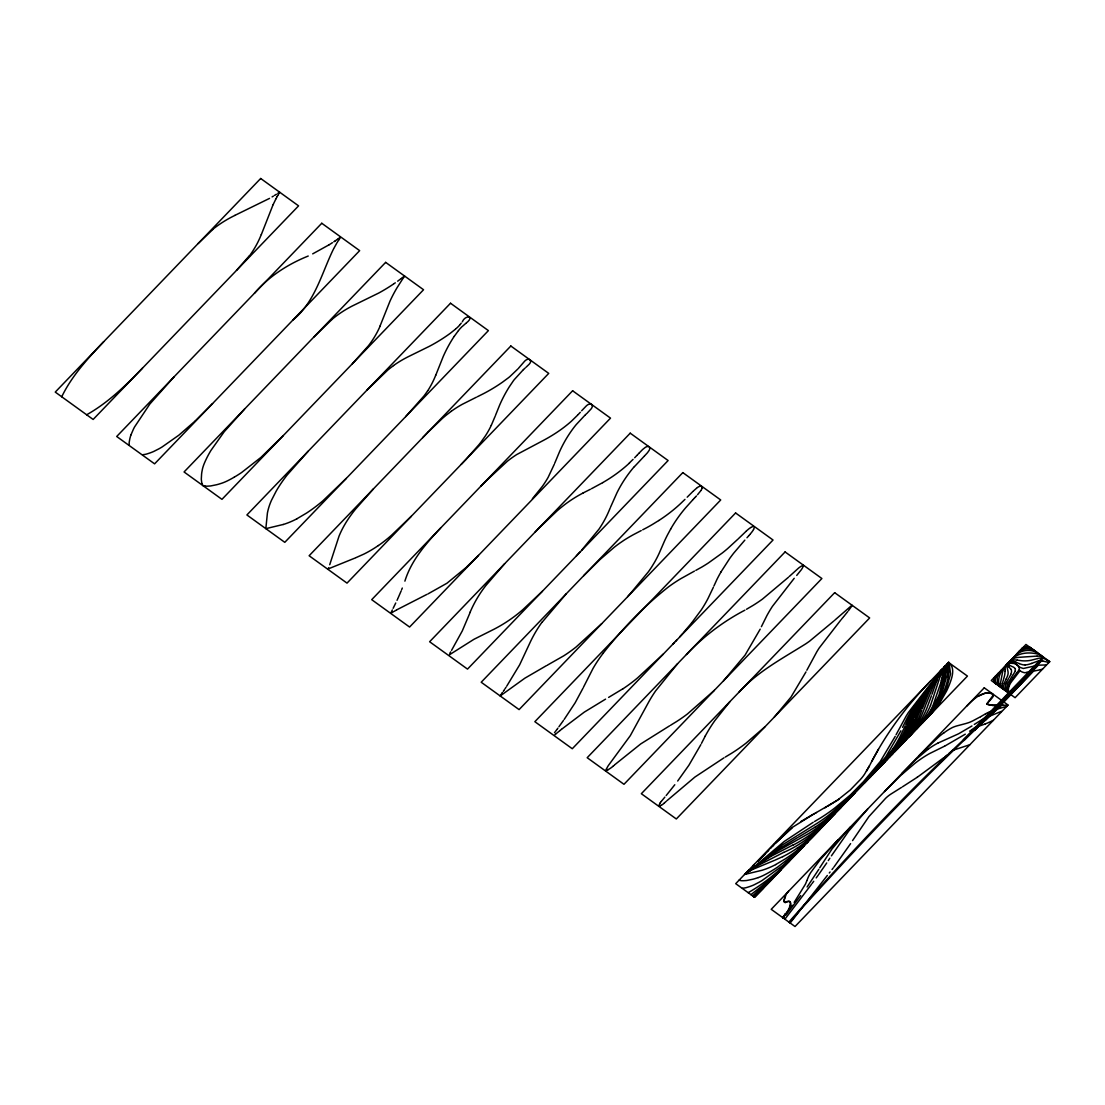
<?xml version="1.0" encoding="UTF-8"?>
<svg xmlns="http://www.w3.org/2000/svg" width="1105" height="1105" viewBox="0 0 1105 1105"><rect width="100%" height="100%" fill="white"/><g stroke="black" fill="none" stroke-linecap="round" stroke-linejoin="round"><path stroke-width="1.5" d="M1000.439 683.484L1000.439 683.65A9.254 7.915 -17.9 0 0 1000.826 686.108M1000.439 683.387L1002.58 672.089A21.658 18.523 -17.9 0 1 1007.166 663.829M1005.039 671.315L1005.136 669.699M1005.025 671.785L1004.984 672.393A29.614 25.332 -17.9 0 1 1004.376 676.398L1003.464 679.603M1006.213 678.898L1007.166 676.812A16.851 14.406 -17.9 0 0 1008.078 673.746L1008.078 673.511A12.183 10.415 -17.9 0 0 1007.705 670.183L1006.821 665.804L1008.092 663.041M944.333 673.76L944.651 671.633A22.431 19.186 -17.9 0 0 944.844 669.147L944.706 668.276A3.978 3.412 -17.9 0 0 944.568 667.821L944.195 666.881M944.292 674.036L938.988 695.059L930.396 712.476A84.519 72.295 -17.9 0 1 920.562 724.797M948.283 662.848L948.422 665.307L944.955 668.801A25.622 21.92 -17.9 0 1 943.38 671.011L941.819 678.221M1002.359 683.608L1003.23 680.362M948.256 676.992C944.968 692.863 936.902 707.587 925.824 719.369M944.153 667.102L944.126 667.158A8.467 7.238 -17.9 0 1 943.85 668.097L943.822 668.166A12.638 10.815 -17.9 0 1 943.242 669.409L943.117 669.644A23.108 19.766 -17.9 0 1 941.902 671.536L941.847 671.605M784.771 897.315L784.177 900.036L786.277 894.138A15.581 13.329 -17.9 0 1 786.953 893.158L788.556 891.293M941.391 680.141L941.764 678.456M941.336 680.376L940.728 682.931M940.645 683.263L932.91 705.777A80.955 69.242 -17.9 0 1 930.065 711.164L927.813 714.852A74.159 63.441 -17.9 0 1 925.175 718.761A101.218 86.577 -17.9 0 1 916.639 728.899M942.137 669.492L942.137 669.492A18.923 16.188 -17.9 0 1 941.999 669.975L941.115 672.973M1008.948 662.71L1009.279 665.113L1012.07 666.55A6.782 5.801 -17.9 0 1 1015.081 668.525M1004.141 683.871L1004.1 683.995A16.465 14.075 -17.9 0 0 1003.893 684.81L1003.851 685.031A9.144 7.832 -17.9 0 0 1004.017 688.733M940.949 673.594L940.106 676.509M939.927 677.13L930.52 705.418M940.466 675.266L946.557 667.807M659.119 805.421L658.953 806.277L659.809 805.932M659.146 805.338L659.229 805.062A14.406 12.321 -17.9 0 1 659.519 804.247A8.605 7.362 -17.9 0 1 660.293 802.769M1004.252 683.498L1004.749 682.116A28.509 24.393 -17.9 0 1 1005.053 681.371L1006.144 679.036M329.718 564.696L339.042 536.132A98.469 84.229 -17.9 0 1 345.105 524.005L346.155 522.237A132.973 113.746 -17.9 0 1 355.589 509.074L373.393 488.921M931.971 694.258L935.521 684.216M328.309 568.771L328.682 567.694M328.268 568.895L354.926 558.094M931.446 695.791L926.957 707.946A107.434 91.895 -17.9 0 1 910.354 735.35M130.956 434.873L133.456 429.113A96.536 82.571 -17.9 0 1 134.52 427.027L149.824 404.057L174.107 376.791M782.589 917.537C786.58 915.617 795.932 897.288 786.304 902.136M404.886 581.147C411.295 560.359 425.95 543.619 440.563 528.08M925.99 704.23L934.885 681.978M925.631 705.225L922.868 712.38A103.511 88.538 -17.9 0 1 910.879 733.927M922.33 708.65L930.3 689.037L937.537 676.591M921.805 710.073C916.584 726.261 906.376 740.212 894.387 752.049M916.763 715.17L921.957 702.297A149.686 128.028 -17.9 0 1 932.882 682.213L938.449 674.865A23.481 20.083 -17.9 0 1 939.043 674.216L939.885 673.332A18.426 15.76 -17.9 0 1 940.507 672.738L944.513 669.188M935.548 684.133L936.032 682.904M936.902 680.694L937.648 678.815M936.75 681.094L936.28 682.296M916.377 716.164L914.429 721.123A100.431 85.9 -17.9 0 1 906.666 736.275L906.432 736.483A103.027 88.124 -17.9 0 1 902.592 741.911L884.497 762.284M806.954 880.464L808.059 877.674A41.12 35.18 -17.9 0 1 809.482 874.718L809.799 874.138A45.374 38.813 -17.9 0 1 810.808 872.439L820.076 859.87L837.894 840.007M806.871 880.644L805.959 882.936A39.172 33.509 -17.9 0 1 805.365 884.262L794.164 902.384M495.399 415.604L499.584 405.245A147.987 126.578 -17.9 0 1 509.17 387.012L513.19 381.073A82.102 70.223 -17.9 0 1 514.184 379.733L523.397 369.636M914.429 717.684L918.421 707.822A147.987 126.578 -17.9 0 1 928.007 689.589L932.026 683.65A82.102 70.223 -17.9 0 1 933.021 682.31L938.905 673.249A21.451 18.357 -17.9 0 0 939.195 672.848L939.347 672.614M402.303 588.04L401.626 589.725M1006.061 683.415L1006.489 682.393M495.012 416.585L491.297 425.315M913.849 719.162L910.133 727.905A94.892 81.176 -17.9 0 1 904.166 738.596L899.884 744.604A130.984 112.033 -17.9 0 1 897.826 747.229L886.293 760.364M1007.525 684.119L1006.586 689.244L1008.313 692.794M401.156 590.926L397.662 598.979M554.682 463.299L559.641 451.475A144.216 123.359 -17.9 0 1 565.553 439.997L566.119 439.044A128.622 110.017 -17.9 0 1 570.884 431.654L572.335 429.61A102.834 87.958 -17.9 0 1 576.244 424.569L584.904 415.273M911.68 721.192L916.639 709.382A144.216 123.359 -17.9 0 1 922.537 697.89L923.117 696.937A128.622 110.017 -17.9 0 1 927.869 689.548L929.333 687.503A102.834 87.958 -17.9 0 1 933.242 682.462L935.99 679.299L935.313 680.238M554.323 464.211L548.149 477.332A103.027 88.124 -17.9 0 1 542.334 486.393L532.417 498.742M911.307 722.104L905.147 735.226M261.36 234.495L272.99 204.936M435.729 375.299L443.243 356.473A149.686 128.028 -17.9 0 1 454.169 336.39M938.932 675.707L936.197 679.451M470.302 612.032L462.291 630.9L451.558 650.348M610.526 507.195L616.894 492.941A131.799 112.724 -17.9 0 1 634.353 466.559M909.47 723.153L915.838 708.899M936.957 677.614L941.653 671.881M939.001 675.528L940.521 672.033M380.037 326.058L389.954 301.237A153.692 131.467 -17.9 0 1 397.026 287.77L402.372 279.399M610.181 508.038L608.731 511.449A114.188 97.682 -17.9 0 1 598.951 529.185L581.603 550.235M909.111 724.01L907.675 727.408A114.188 97.682 -17.9 0 1 897.895 745.143L880.547 766.193M61.728 396.778C71.811 375.88 87.806 358.503 103.608 341.804M941.101 670.735L941.488 669.892M941.004 670.97L940.562 671.951M713.927 586.009L716.938 579.448A141.219 120.79 -17.9 0 1 721.013 571.92M905.769 724.59L908.78 718.029M273.115 204.646L275.932 198.872M713.36 587.308L708.112 598.288A132.559 113.387 -17.9 0 1 701.233 609.974L691.578 622.999M905.188 725.888L899.953 736.869A132.559 113.387 -17.9 0 1 893.061 748.568M1006.503 682.351L1008.52 678.553M934.374 683.097L936.018 679.561M606.037 769.743L606.521 768.776M397.413 599.504L397.026 600.319M583.523 687.13L592.957 668.58A147.683 126.329 -17.9 0 1 603.15 653.248M902.564 727.366L907.633 717.2A148.222 126.785 -17.9 0 1 913.117 708.015L936.46 677.31M761.386 626.701L766.925 615.554A148.222 126.785 -17.9 0 1 772.409 606.369L794.219 578.302M583.053 688.097L575.153 702.794L564.199 719.41M395.742 602.999L393.145 608.303M760.199 629.146L745.074 655.127L723.499 680.832M900.907 730.792L885.782 756.773L864.207 782.478M391.612 611.438L392.344 609.96M391.446 611.783L390.797 613.054M783.058 917.868L785.199 913.573M606.576 768.666L607.64 766.69A25.042 21.423 -17.9 0 1 609.048 764.591L630.32 735.64L648.939 701.578A140.584 120.252 -17.9 0 1 655.583 690.957L677.517 663.787M701.495 743.347L705.225 736.11M700.86 744.618L688.898 765.24L677.683 781.014M806.843 670.238L816.871 651.701A159.769 136.661 -17.9 0 1 819.136 648.069L840.974 619.836M896.086 734.701L906.114 716.178A159.769 136.661 -17.9 0 1 908.379 712.532L929.858 684.713M276.015 198.707L277.175 196.552M333.71 248.639L336.624 243.432M805.973 671.909L791.014 697.062L774.301 717.076M895.216 736.372L880.257 761.525L863.544 781.553M931.225 685.114L935.162 680.404M333.503 249.026C321.721 272.976 315.16 301.845 293.046 319.898M869.87 765.061C885.658 733.996 906.639 705.722 930.866 680.749M933.573 682.517L940.452 673.912M937.233 677.158L938.822 674.188M871.983 760.986L878.447 749.301M277.742 195.502L278.653 193.817M277.687 195.585L277.217 196.469M938.325 675.1L940.838 670.514M936.86 676.619L940.811 670.859A16.92 14.476 -17.9 0 0 941.405 669.782M278.709 193.707L279.634 192.173L278.557 192.905M939.775 672.406L940.245 671.564M940.189 671.66L939.029 673.097M670.652 529.102L667.586 534.737A147.587 126.246 -17.9 0 0 664.326 541.45L659.174 553.274A141.329 120.887 -17.9 0 1 656.95 557.845L655.555 560.456A113.801 97.337 -17.9 0 1 654.464 562.39L651.881 566.644A125.017 106.936 -17.9 0 1 648.4 571.768L629.449 594.642M337.122 242.589L338.821 239.84M819.717 867.798L831.982 848.985L850.505 826.885M720.999 571.92L729.756 558.398A163.416 139.782 -17.9 0 1 733.679 553.177L744.853 540.124M1009.141 677.503L1010.384 675.293A19.047 16.285 -17.9 0 0 1010.799 674.451M449.818 653.317L450.674 651.881M818.805 869.359L807.106 886.997M866.486 771.166L869.524 765.71L864.552 774.191M937.731 675.155L938.684 673.622M940.065 671.509L939.43 672.489M339.401 238.942L340.312 237.244M339.525 238.749L338.876 239.757M852.563 840.615L868.875 816.65L885.547 798.376A31.575 27.003 -17.9 0 1 890.671 794.233L901.39 787.492M789.536 906.97L790.669 904.166L790.255 902.039L788.956 901.321L784.343 901.929C784.633 897.702 782.948 902.592 785.42 902.702M789.647 922.634L801.291 908.655A255.587 218.624 -17.9 0 0 805.573 904.083C868.129 835.214 932.606 767.947 1001.517 705.404M831.416 855.85L848.737 831.071L867.632 809.067M850.601 843.64L833.944 867.038M700.984 490.496L697.545 494.709M939.084 673.028L940.355 671.067M506.767 686.095L519.654 664.809L530.552 641.494A140.183 119.92 -17.9 0 1 541.906 622.322M829.855 858.226L828.294 860.588M504.971 688.816L506.049 687.2M504.446 689.63L503.839 690.515M454.21 336.403L458.395 330.671M826.733 862.95L818.805 874.359M1012.788 675.169L1013.851 673.539A13.937 11.92 -17.9 0 0 1015.233 670.956M893.047 748.555L883.42 761.594M1012.539 675.542L1008.161 682.697A26.852 22.97 -17.9 0 0 1007.539 684.092M503.258 691.371L503.645 690.818M660.307 802.769L660.555 802.396A25.166 21.534 -17.9 0 1 661.108 801.678L661.232 801.512M501.974 693.277L500.441 695.377A2.376 2.03 -17.9 0 0 500.137 695.915A2.376 2.03 -17.9 0 0 500.648 695.611L524.889 678.166L546.588 665.555M501.877 693.415L502.388 692.669M864.207 774.688L863.861 775.185A42.031 35.954 -17.9 0 1 859.994 779.909L851.071 789.163A56.811 48.592 -17.9 0 1 850.27 789.978L837.41 800.255L815.822 812.852M1012.981 677.973C1009.956 682.338 1005.495 688.829 1009.639 693.747M1013.078 677.848L1016.448 673.277M563.44 720.488L558.937 726.717M782.893 917.744L790.186 907.771M402.69 278.985L402.897 278.695A21.451 18.357 -17.9 0 0 403.173 278.294L404.596 276.057L402.317 277.673A21.451 18.357 -17.9 0 0 401.902 277.99L401.488 278.322M818.253 875.132L816.208 877.909M556.989 729.383L557.901 728.14M541.989 622.377L566.271 593.786M556.671 729.825L554.489 732.712M966.585 706.192C973.215 699.576 982.359 690.073 992.428 693.926L993.16 695.252L986.779 703.968L993.036 705.598L1007.912 705.156M792.064 905.257L790.6 907.219M813.722 881.279L811.899 883.724M808.39 888.392L811.181 884.663M798.583 898.365L800.697 895.561M807.962 888.945L784.895 919.194M785.862 915.147L798.169 898.904M603.137 653.248C622.391 628.662 644.27 605.871 668.87 586.603A132.559 113.387 -17.9 0 1 680.901 578.633L694.465 571.092M784.08 917.495L783.528 918.214M790.158 923.007L827.327 875.45M1016.559 673.138L1019.017 669.989M249.205 255.959L236.539 270.352M910.727 733.844L896.887 749.452M833.17 868.033L832.01 869.524M674.796 784.743L666.191 795.517M848.474 610.678L851.568 606.383A16.92 14.476 -17.9 0 0 852.162 605.319A16.92 14.476 -17.9 0 0 851.057 606.023L834.855 620.112M937.261 675.721L933.076 680.901M847.673 611.687L843.833 616.438M830.062 871.997L829.289 872.978M462.332 321.804C465.509 314.331 475.122 316.251 466.255 322.978M661.356 801.36L664.865 797.106M943.601 670.97L942.22 672.434M788.873 922.067C855.602 846.25 925.589 773.058 1000.688 705.432M458.506 330.533L459.735 329.041A23.481 20.083 -17.9 0 1 460.329 328.392L461.186 327.508A18.426 15.76 -17.9 0 1 461.793 326.914L461.918 326.804M691.55 623.04L683.152 632.972M883.392 761.621L874.98 771.552M461.255 323.143L460.136 324.511M934.885 679.948L933.021 682.31A153.692 131.467 -17.9 0 0 925.962 695.791L916.045 720.612A96.37 82.433 -17.9 0 1 904.442 740.378L889.414 757.215M750.516 533.701L751.552 532.43A25.622 21.92 -17.9 0 0 753.044 530.372A14.627 12.514 -17.9 0 0 753.486 529.585M843.46 616.88L841.679 618.993M932.703 681.357L930.562 683.885M997.594 674.009L997.76 673.815A12.39 10.594 -17.9 0 1 998.216 673.304M942.054 672.641L938.684 676.495M750.143 534.143L748.941 535.552M459.915 324.773L459.514 325.257A18.426 15.76 -17.9 0 1 458.948 325.892L458.092 326.776A23.481 20.083 -17.9 0 1 457.456 327.398L455.578 329.069M528.162 359.277A3.536 3.025 -17.9 0 0 526.463 359.76A8.73 7.473 -17.9 0 0 524.543 361.307L518.549 368.227M796.705 575.429L801.194 569.89A23.108 19.766 -17.9 0 0 802.327 568.15L802.534 567.763A12.638 10.815 -17.9 0 0 803.086 566.589L803.142 566.451A8.467 7.238 -17.9 0 0 803.446 565.456L803.28 565.304A8.467 7.238 -17.9 0 0 802.161 565.746L802.023 565.815A12.638 10.815 -17.9 0 0 800.793 566.492L800.393 566.755A23.108 19.766 -17.9 0 0 798.625 568.039L789.163 576.589M910.202 735.253L902.578 743.541M634.463 466.614L644.395 456.034M935.092 680.666L933.407 682.572A131.799 112.724 -17.9 0 0 915.865 708.913M1011.503 663.318A8.025 6.865 -17.9 0 1 1019.404 670.183L1020.039 670.707L1011.061 682.296A19.296 16.506 -17.9 0 0 1008.23 690.777M748.707 535.815L746.966 537.776M581.644 410.77L586.423 405.797A12.293 10.511 -17.9 0 1 586.907 405.383L587.169 405.19A4.558 3.909 -17.9 0 1 590.236 404.057M874.276 772.354L864.635 782.796M580.291 412.289L578.177 414.568M682.448 633.773L679.658 636.867M933.67 682.061L925.507 691.771A163.416 139.782 -17.9 0 0 921.584 696.993L912.841 710.501A141.219 120.79 -17.9 0 0 908.766 718.029M937.869 677.406L940.935 674.464M941.695 673.373L937.164 678.014M517.941 368.904L509.861 376.612A82.102 70.223 -17.9 0 1 508.521 377.703L502.485 382.178A147.987 126.578 -17.9 0 1 483.52 393.656L477.263 396.805M936.101 679.174L938.117 677.393M935.258 680.487L937.164 678.194M935.562 680.141L936.598 679.092M884.746 761.842L899.346 744.3A103.027 88.124 -17.9 0 0 905.161 735.226M695.598 496.836L696.44 495.924M941.129 674.216L942.62 672.586M695.501 496.946L694.423 498.106M629.09 595.056L627.599 596.659M879.373 767.492L875.326 771.842M881.749 765.102L884.318 762.326M579.918 552.072L576.382 555.87M937.04 678.139L936.322 679.326M770.378 848.571L772.892 845.864M692.504 500.164L685.694 507.734A141.882 121.357 -17.9 0 0 670.638 529.102M692.752 499.916L694.189 498.369M676.743 640.044L675.445 641.439M938.394 677.158L939.595 675.873M872.453 774.867L893.931 749.135A125.017 106.936 -17.9 0 0 897.412 744.024L899.995 739.77A113.801 97.337 -17.9 0 0 901.086 737.822L902.467 735.212A141.329 120.887 -17.9 0 0 904.691 730.654L909.857 718.816A147.587 126.246 -17.9 0 1 913.131 712.117L916.183 706.482A141.882 121.357 -17.9 0 1 931.183 685.086M769.011 850.049L768.32 850.781M772.657 846.112L774.274 844.386M465.647 459.708L478.976 444.652A130.984 112.033 -17.9 0 0 481.034 442.028L485.302 436.019A94.892 81.176 -17.9 0 0 491.297 425.315M637.35 454.942L639.008 453.202M767.851 851.278L757.588 861.527M774.039 844.634L792.257 827.507M465.55 459.804L461.241 464.349M639.215 452.981L642.254 449.873A18.012 15.401 -17.9 0 1 643.165 449.072L644.712 447.857A4.655 3.978 -17.9 0 1 648.566 446.475M870.795 776.539L869.759 777.63M879.732 767.257L885.05 761.759M636.991 455.329L634.671 457.746M875.257 771.898L874.055 773.168M674.395 642.558L672.807 644.215M775.655 842.922L792.838 827.065L814.592 813.529M1001.572 669.823L997.18 677.02L997.345 683.594M902.398 786.87L917.288 777.243M909.456 736.386C928.034 717.615 947.372 693.374 945.479 665.542M244.55 409.099L224.246 431.682L210.931 450.453A117.42 100.445 -17.9 0 0 207.063 457.415L206.013 459.57A87.986 75.251 -17.9 0 0 204.522 462.871A46.603 39.863 -17.9 0 0 202.491 468.824L201.939 471.655A53.91 46.12 -17.9 0 0 201.593 474.073L201.317 478.948A24.379 20.857 -17.9 0 0 201.345 479.708L201.676 482.181A16.686 14.268 -17.9 0 0 202.022 483.52L202.105 483.769M577.68 415.079L571.492 421.129A102.834 87.958 -17.9 0 1 566.464 425.37L564.42 426.986A128.622 110.017 -17.9 0 1 556.879 432.373L556.022 432.939A144.216 123.359 -17.9 0 1 543.936 440.122L516.67 454.583A103.027 88.124 -17.9 0 0 507.43 461.172L484.902 482.029M504.571 563.812L485.717 585.719A126.453 108.166 -17.9 0 0 470.219 612.004M729.908 701.634L714.811 720.653A157.283 134.534 -17.9 0 0 705.211 736.11M754.135 896.984L779.205 871.804M924.084 721.178L929.858 714.41A91.301 78.096 -17.9 0 0 931.377 712.407L941.488 694.313L946.902 675.611A34.296 29.338 -17.9 0 0 947.178 667.503L947.772 667.047A8.73 7.473 -17.9 0 0 949.181 665.21M929.319 715.722L931.46 713.443A91.591 78.344 -17.9 0 0 932.689 712.048L940.217 702.158L946.488 691.191A99.906 85.458 -17.9 0 0 948.698 686.329L949.513 684.313A84.27 72.087 -17.9 0 0 950.079 682.779C952.482 676.398 955.134 667.199 948.504 662.406L735.709 883.668L754.646 897.343L967.441 676.094L948.504 662.406M352.302 363.807L368.393 345.81A96.37 82.433 -17.9 0 0 380.12 326.086M308.295 451.116L287.203 474.943A146.855 125.611 -17.9 0 0 279.745 485.316L279.261 486.076A128.512 109.934 -17.9 0 0 276.126 491.242L271.471 500.316A68.358 58.468 -17.9 0 0 267.41 513.052L265.835 528.646L283.239 524.474M405.715 416.585L423.892 396.073A103.027 88.124 -17.9 0 0 427.732 390.659M943.587 671.743L945.921 669.243A18.012 15.401 -17.9 0 0 946.667 668.332L947.772 666.798A10.111 8.647 -17.9 0 0 948.159 666.191A3.84 3.287 -17.9 0 0 948.422 663.318L948.256 663.069M909.097 736.759L920.962 722.601A103.138 88.22 -17.9 0 0 930.534 705.418M142.476 368.172C125.638 385.576 107.945 402.855 86.646 414.776M212.561 403.587L195.184 420.964M863.019 782.091L850.532 794.84L835.228 807.645A155.998 133.443 -17.9 0 1 820.601 817.893L814.509 821.54M863.944 782.754L847.88 798.943L828.142 815.614A140.584 120.252 -17.9 0 1 817.286 823.197L782.533 844.8L755.35 866.486M883.185 763.693L883.889 762.961M891.818 754.729L893.102 753.389M1034.335 650.514C1029.556 645.665 1021.794 646.964 1018.188 652.53M963.27 739.936L1042.291 657.765L1046.684 659.796M973.961 730.018L1040.592 660.749L1042.94 661.121M964.016 740.488L1043.217 658.138M974.61 730.474L1041.545 660.887M985.19 720.474L1038.369 665.182L1046.297 664.934M995.481 710.239L1032.968 671.26L1038.714 670.086M995.702 710.405L1033.424 671.191M1049.75 661.646L1015.094 697.697L991.295 680.5L1025.951 644.464L1049.75 661.646L1046.836 659.878M198.071 243.597L212.713 229.591M254.509 293.198C268.943 276.402 287.783 264.247 308.226 256.029M313.875 337.011L331.956 319.483M283.267 435.591L260.946 457.387L241.539 472.567A117.42 100.445 -17.9 0 1 234.343 477.111M366.943 390.134L387.827 370.037A103.027 88.124 -17.9 0 1 393.297 365.783L393.546 365.603M346.183 478.479L322.95 500.758A146.855 125.611 -17.9 0 1 312.508 508.991L311.734 509.529A128.512 109.934 -17.9 0 1 306.43 513.148L296.969 518.742M422.732 437.635L427.732 432.483M480.744 486.297L484.612 482.319M478.451 555.442L466.407 567.197M535.013 532.168L538.48 528.604M583.647 575.719L600.084 559.489L614.366 547.168A125.017 106.936 -17.9 0 1 619.546 543.287L623.911 540.317A113.801 97.337 -17.9 0 1 625.913 539.033L628.621 537.389A130.169 111.343 -17.9 0 1 631.342 535.815A152.49 130.431 -17.9 0 1 633.4 534.668L641.232 530.566M663.373 654.022L637.433 678.014A147.794 126.412 -17.9 0 1 623.054 688.746M686.426 654.519C703.277 636.591 723.098 621.576 744.908 610.167M714.327 690.376L687.434 713.968A140.584 120.252 -17.9 0 1 676.578 721.551L670.694 725.17M738.817 692.365C757.519 671.564 782.533 658.47 805.877 643.759A159.769 136.661 -17.9 0 0 809.592 641.162L834.026 620.858M819.73 829.675L812.479 837.093M824.896 824.316L801.65 846.582A146.855 125.611 -17.9 0 1 791.221 854.814L790.448 855.353A128.512 109.934 -17.9 0 1 785.144 858.972L775.682 864.566M835.435 813.349C820.338 828.75 803.998 843.806 783.873 852.3M855.201 792.617L848.861 799.012M763.555 888.075L754.397 897.163M772.74 878.544L771.055 880.271M802.368 847.715L803.639 846.402M1018.838 651.867L1019.749 650.928M1021.379 649.215L1022.346 648.331M1015.978 654.837C1020.91 647.931 1030.937 646.605 1037.194 652.572M884.47 791.567L900.782 775.392L914.926 763.334A127.406 108.981 -17.9 0 1 918.725 760.489L922.026 758.196A96.549 82.585 -17.9 0 1 929.333 753.693L944.582 746.165M901.708 773.638L916.404 759.052L927.869 749.411M919.346 755.309L939.361 736.317A112.903 96.577 -17.9 0 1 941.93 734.273L943.85 732.836M411.281 516.297L391.64 535.124A132.973 113.746 -17.9 0 1 378.407 545.552M542.458 591.189L522.996 609.504A130.045 111.232 -17.9 0 1 494.004 629.242L473.935 639.312L451.655 653.373M764.867 726.883L745.986 743.182A155.998 133.443 -17.9 0 1 731.358 753.417L725.267 757.077M764.84 854.441L758.085 861.071M830.117 818.874L810.476 837.701A132.973 113.746 -17.9 0 1 797.244 848.129M841.402 807.147L821.94 825.463A130.045 111.232 -17.9 0 1 792.948 845.201M1013.617 657.282L1014.487 656.411A24.393 20.871 -17.9 0 1 1017.595 653.801C1023.354 649.478 1031.587 649.312 1037.664 653.055A20.677 17.68 -17.9 0 1 1038.714 653.704L1039.529 654.271M848.447 799.813L821.623 824.371A127.227 108.829 -17.9 0 1 809.192 833.253L775.696 852.162L748.555 871.113M801.097 849.041C785.13 865.381 768.237 881.445 748.168 892.66M781.138 869.787L752.588 895.851M1011.752 659.229C1018.437 652.641 1028.962 651.881 1037.678 654.036A20.802 17.791 -17.9 0 1 1038.99 654.45L1039.957 654.823A9.945 8.509 -17.9 0 1 1041.034 655.376A6.298 5.387 -17.9 0 1 1041.407 655.624M808.128 841.706L806.761 843.115M644.56 455.868L646.977 453.285A18.012 15.401 -17.9 0 0 647.723 452.373L648.828 450.84A10.111 8.647 -17.9 0 0 649.215 450.232A3.84 3.287 -17.9 0 0 649.478 447.345M601.59 623.8L576.092 647.005A127.227 108.829 -17.9 0 1 563.661 655.873L547.417 665.127M789.523 861.044L769.674 879.842L750.93 894.663M770.779 880.561L765.71 885.602M427.828 432.387L442.511 418.312A127.931 109.423 -17.9 0 1 446.31 415.107L451.172 411.364M538.536 528.535L557.086 510.883A164.921 141.067 -17.9 0 1 561.05 507.527L564.821 504.543A114.188 97.682 -17.9 0 1 583.15 492.968M947.275 667.558L944.83 669.879M1010.329 660.707L1010.44 660.597A8.55 7.307 -17.9 0 1 1012.788 658.912L1012.926 658.856M687.186 497.181L692.725 491.642M804.454 845.449L782.823 865.505L762.174 880.45A92.779 79.353 -17.9 0 1 759.19 882.204L754.052 884.843A42.653 36.479 -17.9 0 1 748.9 886.818L747.505 887.26A33.91 29.006 -17.9 0 1 746.51 887.564L745.502 887.812A11.727 10.028 -17.9 0 1 744.383 887.992L742.463 888.254M633.055 459.376L629.38 462.954M812.051 837.535L793.929 854.579L777.561 867.121A117.42 100.445 -17.9 0 1 770.351 871.665L768.099 872.95A87.986 75.251 -17.9 0 1 764.619 874.815A46.603 39.863 -17.9 0 1 758.223 877.619M684.962 499.377L680.307 503.852A141.882 121.357 -17.9 0 1 658.773 520.538M693.042 491.324L697.2 487.664M738.651 538.439L746.303 531.091M848.847 799.026L829.261 816.609A147.794 126.412 -17.9 0 1 814.882 827.327M738.099 538.978L727.491 548.715A163.416 139.782 -17.9 0 1 722.269 552.997L708.498 562.887A145.459 124.423 -17.9 0 1 701.675 567.141L695.832 570.373M940.659 673.705L943.228 671.301M1008.699 662.406L1008.989 662.116A3.343 2.859 -17.9 0 1 1010.647 661.356M585.291 414.914L586.645 413.615M587.294 412.98L590.968 409.085A12.293 10.511 -17.9 0 0 591.341 408.588L591.507 408.339A4.558 3.909 -17.9 0 0 592.252 405.521A2.555 2.182 -17.9 0 0 591.603 404.416A2.555 2.182 -17.9 0 0 590.222 404.154M944.209 670.956L947.966 666.978A12.293 10.511 -17.9 0 0 948.339 666.481L948.504 666.232A4.558 3.909 -17.9 0 0 949.236 663.414A2.528 2.155 -17.9 0 0 948.643 662.268A2.555 2.182 -17.9 0 1 949.14 663.428M765.433 885.865L753.707 896.666M194.853 421.281L178.83 435.204L162.117 446.959A92.779 79.353 -17.9 0 1 159.134 448.713L153.844 451.406A42.653 36.479 -17.9 0 1 148.844 453.326L147.448 453.768A33.91 29.006 -17.9 0 1 146.454 454.072L145.446 454.321A11.727 10.028 -17.9 0 1 144.327 454.5L142.517 454.749M788.293 577.39L762.409 599.145A148.222 126.785 -17.9 0 1 752.961 605.471L746.524 609.256M746.193 873.862L745.281 873.71M523.452 369.567L525.137 368.062M465.537 567.998L446.931 583.247L427.994 593.896M462.484 326.279L465.813 323.364M746.414 530.98L747.823 529.737A25.622 21.92 -17.9 0 1 749.894 528.093A14.627 12.514 -17.9 0 1 750.696 527.568M554.821 734.839L555.622 734.148M666.95 800.683L694.907 777.05L723.955 757.85M746.662 873.42L747.45 872.729M756.193 865.146L784.149 841.513L813.197 822.313M526.049 367.233L528.922 364.47A8.73 7.473 -17.9 0 0 530.331 362.633A3.536 3.025 -17.9 0 0 530.552 361.004M666.094 801.443L664.036 803.294M755.337 865.919L753.279 867.757M754.314 864.497L753.044 865.629M455.315 329.304L450.108 333.434A149.686 128.028 -17.9 0 1 429.279 346.362L409.292 356.197A100.431 85.9 -17.9 0 0 393.49 365.548M614.642 764.826L640.707 743.941L669.699 725.764M613.966 765.42L612.847 766.4M754.687 867.08L752.947 868.544M944.734 668.995L944.955 668.801A14.627 12.514 -17.9 0 0 945.327 668.166M556.008 733.803L559.834 730.667M747.836 872.384L746.98 873.143M747.104 873.033L751.593 869.304M663.884 803.418L663.704 803.556A20.898 17.873 -17.9 0 1 662.627 804.44A8.605 7.362 -17.9 0 1 661.163 805.324M753.113 867.881L752.947 868.033A20.898 17.873 -17.9 0 1 751.856 868.917A8.605 7.362 -17.9 0 1 750.405 869.801A14.406 12.321 -17.9 0 1 749.452 870.229L748.817 870.56L750.088 869.676M746.4 872.619A4.544 3.881 -17.9 0 0 746.856 872.439L747.325 872.066M612.764 766.469L612.239 766.898A25.042 21.423 -17.9 0 1 610.112 768.472L608.068 769.743M746.842 872.467L746.289 872.909A2.376 2.03 -17.9 0 1 745.682 873.309M948.67 753.762L953.007 750.24L969.872 744.715M946.93 755.171L944.747 756.925M746.607 872.66L752.685 869.455M401.198 278.557L397.662 281.181M559.973 730.543L561.451 729.369M751.814 869.124L753.279 867.95M561.713 729.162L584.296 712.117L605.568 699.134M753.555 867.743L776.138 850.698L797.396 837.714M943.877 757.616L917.233 777.312M748.458 871.306L749.08 871.03M337.55 239.246L339.829 237.603M337.398 239.357L335.285 240.821M971.668 729.797L974.762 727.629L985.08 724.037M970.977 730.267L969.596 731.22M395.3 282.825L394.181 283.584M378.38 545.525L376.57 546.74A98.469 84.229 -17.9 0 1 363.904 554.088L355.7 557.763M797.216 848.101L795.42 849.317A98.469 84.229 -17.9 0 1 782.741 856.665M839.123 799.095L827.369 806.415M393.684 283.93L392.662 284.607A153.692 131.467 -17.9 0 1 378.67 293.074L352.274 306.002A96.37 82.433 -17.9 0 0 331.928 319.456M965.287 734.176L944.982 745.972M451.254 653.635L449.473 654.823M747.933 871.113L749.066 870.353M333.779 241.815L335.202 240.876M750.668 869.29L771.704 855.947L792.851 845.049M974.292 724.438L984.514 718.098M623.013 688.705L608.62 697.407M814.855 827.3L798.418 837.148M971.958 725.971L958.864 733.623A57.874 49.504 -17.9 0 1 957.607 734.231L938.062 743.03M331.707 243.155L332.425 242.699M658.773 520.524L652.931 524.143A147.587 126.246 -17.9 0 1 645.9 528.135L642.696 529.806M331.182 243.501L329.249 244.702M277.866 193.347L278.446 192.974M800.807 821.581L812.769 814.537M274.51 195.433L276.402 194.259M1008.782 662.351L1014.114 662.613L1020.288 667.489L1023.313 668.484L1038.341 665.182M272.092 196.897L273.391 196.124M329.11 244.785L312.701 253.86M391.543 612.833L392.33 612.377M234.163 477.208L232.091 478.396A87.986 75.251 -17.9 0 1 228.611 480.261A46.603 39.863 -17.9 0 1 222.216 483.065L219.094 484.059A53.91 46.12 -17.9 0 1 216.414 484.777L210.931 485.896A24.379 20.857 -17.9 0 1 210.061 486.007L207.201 486.172A16.686 14.268 -17.9 0 1 205.613 486.117L205.323 486.09M748.776 871.389L750.806 870.118A25.042 21.423 -17.9 0 0 752.947 868.544M607.943 769.812L606.935 770.392M748.527 871.541L747.643 872.038M602.667 482.664L591.479 488.728M394.002 611.424L396.585 609.946M392.496 612.28L393.325 611.797M749.48 870.174L753.5 867.881M396.985 609.711L426.875 594.407M753.983 867.605L783.597 852.425M269.537 198.389L234.882 215.378M824.952 807.796L826.153 807.106M985.37 713.954L987.621 712.697M984.9 714.217L980.618 716.689M980.48 716.772L972.787 720.861A44.642 38.178 -17.9 0 1 970.162 722.062L969.72 722.242A23.039 19.697 -17.9 0 1 968.173 722.808L966.309 723.388A47.736 40.83 -17.9 0 1 965.217 723.692L956.626 725.971A31.285 26.769 -17.9 0 0 952.634 727.422L951.585 727.96A48.468 41.451 -17.9 0 0 943.905 732.891M988.215 712.366L997.511 708.996M813.377 814.205L816.429 812.52M583.136 492.954L590.36 489.294M978.105 696.302L985.094 693.208L990.329 692.876M993.367 720.267L988.989 722.394M782.727 856.651L775.448 859.952M476.214 397.303L462.235 404.333A94.892 81.176 -17.9 0 0 451.172 411.35M746.911 872.011L747.491 871.748M1001.406 711.358L987.856 716.938M988.685 722.518L985.121 724.01M752.988 869.317L774.536 860.339M659.326 806.125L660.21 805.766A14.406 12.321 -17.9 0 0 661.08 805.365M1038.769 660.749L1040.537 660.735M1038.603 660.804L1031.6 663.428M758.113 877.632L755.102 878.613A53.91 46.12 -17.9 0 1 752.422 879.331L746.939 880.45A24.379 20.857 -17.9 0 1 746.082 880.561L743.333 880.726A16.686 14.268 -17.9 0 1 741.621 880.671L741.427 880.657M984.942 717.946L987.11 717.186M998.547 708.692L1006.793 706.316M1037.636 658.566L1031.421 660.168A26.782 22.901 -17.9 0 1 1022.028 660.776L1017.277 660.127M1037.83 658.525L1038.106 658.456A35.512 30.374 -17.9 0 1 1040.067 658.028L1041.338 657.793M1039.529 669.892L1042.498 669.188M1033.037 671.26L1027.457 672.158A11.395 9.738 -17.9 0 1 1026.448 672.475M1009.569 663.166L1011.503 662.972M744.549 874.469L761.953 870.298A68.358 58.468 -17.9 0 0 775.696 864.593M1003.533 705.322L988.699 704.852A7.942 6.796 -17.9 0 1 986.765 703.996L991.627 698.512A10.235 8.757 -17.9 0 0 992.967 696.689L993.146 695.197M1036.96 656.108L1019.031 657.323A16.423 14.047 -17.9 0 0 1012.871 658.718M1037.125 656.108L1040.979 656.19A6.699 5.732 -17.9 0 1 1041.711 656.287M701.136 486.214L701.219 486.214A3.508 3.011 -17.9 0 0 699.783 486.338M204.922 486.048L203.803 485.855A11.285 9.655 -17.9 0 1 203.002 485.661A11.285 9.655 -17.9 0 1 202.671 485.081L202.243 484.156M740.861 880.588L739.742 880.395A11.285 9.655 -17.9 0 1 739.024 880.215M1043.286 661.177L1048.977 662.448M1019.266 663.635L1015.978 662.185M1021.2 671.467L1020.122 670.763M1030.44 647.737L1031.214 648.262M999.763 686.619L999.555 686.467A8.909 7.625 -17.9 0 1 998.685 685.68L998.533 685.514M1005.937 691.081L1005.785 690.957A7.321 6.257 -17.9 0 1 1004.141 688.788M1007.083 691.91L1005.274 688.885L1005.647 684.63A20.415 17.473 -17.9 0 1 1006.033 683.498M944.913 666.135L945.41 666.674A4.088 3.495 -17.9 0 1 945.742 667.42L945.935 668.332A22.501 19.241 -17.9 0 1 945.935 670.707L941.653 690.791L932.661 709.797A76.425 65.375 -17.9 0 1 931.846 711.067L930.424 713.139A87.861 75.154 -17.9 0 1 922.344 723.002M1010.232 694.189L1008.603 690.763M1008.879 667.006L1010.081 668.318A9.724 8.329 -17.9 0 1 1010.992 669.423M999.638 685.846L999.804 686.095A9.614 8.218 -17.9 0 0 1000.729 687.186M997.428 683.788L997.732 684.396A9.213 7.873 -17.9 0 0 998.105 684.962L998.133 685.017A9.31 7.956 -17.9 0 0 998.354 685.307M701.937 486.711L701.979 486.849A3.508 3.011 -17.9 0 1 702.062 487.982M947.455 664.05L947.51 664.216A3.508 3.011 -17.9 0 1 947.593 665.362M947.082 667.517L946.875 666.729A4.475 3.826 -17.9 0 0 946.073 665.403M1002.18 685.874L1002.194 686.136A7.21 6.16 -17.9 0 0 1002.995 688.415A8.716 7.459 -17.9 0 0 1003.741 689.327M1002.18 685.901L1002.18 685.943A12.155 10.401 -17.9 0 1 1002.373 683.608M998.506 682.047L998.575 682.779A11.685 10 -17.9 0 0 998.727 683.636M129.216 445.135L129.174 443.561A11.727 10.028 -17.9 0 1 129.161 442.566L129.686 439.486A42.653 36.479 -17.9 0 1 130.956 434.873M261.305 234.481A103.511 88.538 -17.9 0 1 249.371 256.042M212.588 229.481A103.511 88.538 -17.9 0 1 234.909 215.406M435.702 375.286A100.431 85.9 -17.9 0 1 427.953 390.452M296.983 518.756A68.358 58.468 -17.9 0 1 283.239 524.502M528.535 359.249A2.528 2.169 -17.9 0 1 530.524 360.686M606.134 770.793A4.544 3.881 -17.9 0 1 605.692 770.972A4.544 3.881 -17.9 0 1 605.733 770.489M754.301 527.071A4.931 4.227 -17.9 0 1 754.052 528.301A9.876 8.439 -17.9 0 1 753.582 529.419M750.875 527.458A9.876 8.439 -17.9 0 1 752.063 526.85A4.931 4.227 -17.9 0 1 753.403 526.422M702.034 488.203A5.152 4.406 -17.9 0 1 701.758 488.99L701.509 489.57A9.144 7.818 -17.9 0 1 701.192 490.15M697.476 487.471A9.144 7.818 -17.9 0 1 698.015 487.139L698.692 486.766A5.152 4.406 -17.9 0 1 699.534 486.393M629.477 463.036A131.799 112.724 -17.9 0 1 602.653 482.65M990.301 692.973A4.268 3.66 -17.9 0 1 993.312 695.142M1021.807 648.773A6.202 5.304 -17.9 0 1 1030.468 647.696A6.616 5.663 -17.9 0 0 1022.194 648.179M995.771 683.76A6.202 5.304 -17.9 0 1 995.439 676.191M996.13 683.94A6.879 5.884 -17.9 0 1 995.978 675.79M996.517 684.354A10.221 8.743 -17.9 0 1 997.732 674.105M998.602 682.047A25.305 21.644 -17.9 0 1 1005.053 666.412M999.542 685.708A9.489 8.122 -17.9 0 1 998.74 683.705M1001.945 688.194A13.288 11.368 -17.9 0 1 1000.826 687.282M1009.003 666.895A5.511 4.71 -17.9 0 1 1007.705 662.959M1003.312 689.133A9.683 8.274 -17.9 0 1 1000.785 686.122M1004.998 669.713A13.799 11.81 -17.9 0 1 1007.801 662.834M1004.915 690.335A10.249 8.771 -17.9 0 1 1003.81 689.41M1011.144 669.368A7.086 6.064 -17.9 0 1 1010.688 674.299M1015.039 668.787A3.729 3.191 -17.9 0 1 1015.371 670.003A4.006 3.425 -17.9 0 1 1015.246 670.749M1021.683 671.743A7.846 6.699 -17.9 0 0 1022.484 672.089L1023.271 672.365A9.254 7.915 -17.9 0 0 1023.865 672.531M1026.324 672.489A4.89 4.185 -17.9 0 1 1024.225 672.627M1010.674 661.011A10.594 9.061 -17.9 0 1 1015.909 662.282M1025.205 665.072A16.036 13.716 -17.9 0 1 1019.307 663.566M1025.233 664.92A14.379 12.307 -17.9 0 0 1028.52 664.395L1029.031 664.271A31.769 27.169 -17.9 0 0 1031.6 663.428M1009.542 661.536A5.069 4.337 -17.9 0 1 1011.489 660.431M1011.462 660.182A13.522 11.561 -17.9 0 1 1017.249 660.196M1041.794 656.301A7.514 6.423 -17.9 0 1 1042.319 656.467L1042.388 656.494A3.274 2.804 -17.9 0 1 1042.954 656.715M946.142 665.652A4.931 4.227 -17.9 0 1 945.894 666.881A9.876 8.439 -17.9 0 1 945.41 668M947.565 665.583A5.152 4.406 -17.9 0 1 947.289 666.37L947.04 666.937A9.144 7.818 -17.9 0 1 946.723 667.53M949.402 663.58A3.536 3.025 -17.9 0 1 949.167 665.113M942.192 669.285A13.108 11.216 -17.9 0 1 942.33 668.829M943.339 668.566A12.763 10.912 -17.9 0 1 943.131 671.357M946.736 664.243A5.746 4.903 -17.9 0 1 948.104 666.26M948.573 666.605A31.078 26.589 -17.9 0 1 948.021 676.964M947.634 663.304A8.288 7.086 -17.9 0 1 949.471 665.68L950.549 673.912L947.151 686.385A98.649 84.381 -17.9 0 1 945.479 690.528L939.181 702.559L931.556 713.07A76.3 65.264 -17.9 0 1 927.578 717.546M938.062 743.03A81.48 69.698 -17.9 0 0 935.244 744.563L934.236 745.143A63.772 54.546 -17.9 0 0 927.882 749.411M260.683 178.485L55.25 392.095L93.138 419.458L298.571 205.862L260.683 178.485M321.762 223.265L116.702 436.489L154.59 463.851L359.65 250.642L321.762 223.265M385.659 262.368L184.065 471.973L221.953 499.35L423.546 289.745L385.659 262.368M450.522 303.24L246.898 514.958L284.786 542.334L488.396 330.616L450.522 303.24M510.841 346.017L309.124 555.746L347.011 583.122L548.729 373.393L510.841 346.017M572.625 390.769L371.708 599.67L409.582 627.046L610.513 418.132L572.625 390.769M630.223 433.174L429.624 641.743L467.512 669.105L668.111 460.536L630.223 433.174M682.821 472.609L481.2 682.241L519.088 709.603L720.709 499.971L682.821 472.609M735.598 512.969L534.848 721.689L572.279 748.734L773.03 540.014L735.598 512.969M785.089 551.934L587.183 757.712L623.98 784.301L821.885 578.523L785.089 551.934M834.676 592.681L641.342 793.708L676.315 818.971L869.649 617.944L834.676 592.681M984.251 687.821L771.221 909.318L795.02 926.515L1008.05 705.018L984.251 687.821"/></g></svg>
